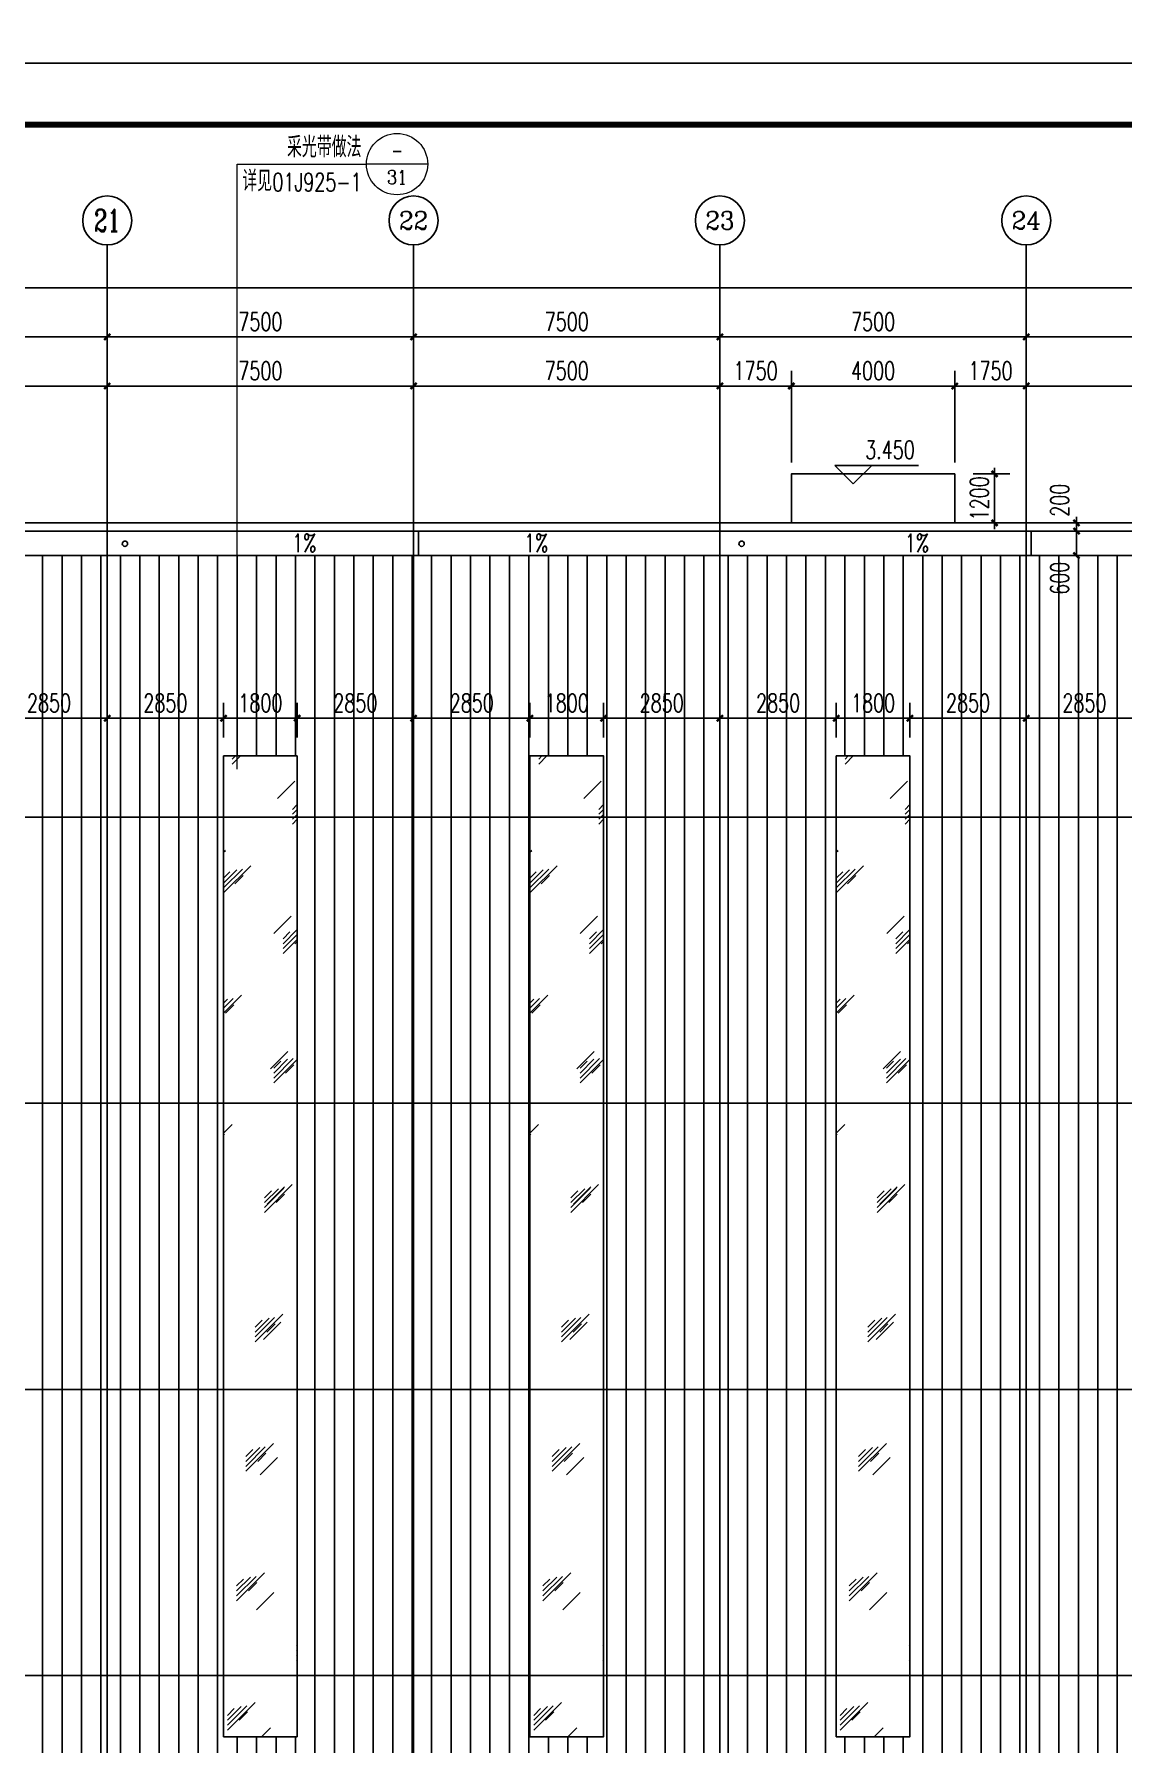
# Model space of a CAD drawing. Extents: x 962303 to 1579583, y -174742 to 224716.
# Drawn here: x 1496935 to 1523587, y 36142 to 77971 of the extents above; entities that cross this region are included whole.
import ezdxf
from ezdxf.enums import TextEntityAlignment as Align

# ---------------------------------------------------------------- set-up
doc = ezdxf.new("R2010")
doc.units = 0
doc.header["$LTSCALE"] = 1000
doc.header["$MEASUREMENT"] = 0
for name, color, linetype in [('AXIS', 3, 'Continuous'), ('AXIS_TEXT', 7, 'Continuous'), ('DIM_ELEV', 3, 'Continuous'), ('DIM_SYMB', 3, 'Continuous'), ('DOTE', 1, 'Continuous'), ('PUB_DIM', 3, 'Continuous'), ('PUB_TEXT', 7, 'Continuous'), ('PUB_TITLE', 4, 'Continuous')]:
    doc.layers.add(name, color=color, linetype=linetype)
doc.layers.add('DIM_IDEN', color=3, linetype='Continuous', lineweight=0)
doc.styles.add('_TCH_AXIS', font='COMPLEX', dxfattribs={"bigfont": 'GBCBIG'})
doc.styles.add('_TCH_DIM', font='SIMPLEX', dxfattribs={"bigfont": 'GBCBIG'})
doc.styles.add('_TCH_DIM_T3', font='SIMPLEX', dxfattribs={"width": 0.705882, "bigfont": 'GBCBIG'})
doc.styles.add('_TCH_LABEL', font='COMPLEX', dxfattribs={"bigfont": 'GBCBIG'})
doc.styles.add('COMPLEX', font='COMPLEX')
doc.dimstyles.new('_TCH_ARCH&&150', dxfattribs={"dimtxt": 446.25, "dimasz": 150, "dimexe": 375, "dimexo": 450, "dimgap": 150, "dimtad": 1, "dimdec": 0, "dimzin": 0, "dimdsep": 46, "dimtxsty": '_TCH_DIM_T3', "dimblk": 'ARCHTICK', "dimcen": 0.09, "dimclrt": 7, "dimazin": 2, "dimtfac": 1, "dimtdec": 0, "dimtix": 1, "dimtmove": 2, "dimatfit": 3, "dimfxl": 0, "dimtolj": 1, "dimtzin": 0, "dimarcsym": 0})

# ---------------------------------------------------------------- blocks, each defined once
blk = doc.blocks.new('_ArchTick')
at = {"color": 0, "linetype": 'ByBlock', "const_width": 0.4}
blk.add_lwpolyline([(-0.5, -0.5), (0.5, 0.5)], dxfattribs=at)
blk = doc.blocks.new('*D110')
at = {"layer": 'Defpoints', "color": 0}
for p in [(1522453, 66013), (1523320, 66013), (1523320, 65813)]:
    blk.add_point(p, dxfattribs=at)
at = {"layer": 'PUB_DIM', "color": 0, "lineweight": -2}
for p, q in [((1522453, 66013), (1522453, 66163)), ((1522870, 66013), (1522078, 66013)), ((1522870, 65813), (1522078, 65813)), ((1522453, 65813), (1522453, 66013)), ((1522453, 65813), (1522453, 65663))]:
    blk.add_line(p, q, dxfattribs=at)
at = {"layer": 'PUB_DIM', "color": 0, "lineweight": -2, "xscale": 150, "yscale": 150, "zscale": 150}
for p, rotation in [((1522453, 66013), 270), ((1522453, 65813), 90)]:
    blk.add_blockref('_ArchTick', p, dxfattribs=dict(at, rotation=rotation))
at = {"layer": 'PUB_DIM', "color": 7, "insert": (1522041, 66568), "char_height": 446.2, "attachment_point": 5, "rotation": 90, "style": '_TCH_DIM_T3'}
blk.add_mtext('\\A1;200', dxfattribs=at)
blk = doc.blocks.new('*D111')
at = {"layer": 'Defpoints', "color": 0}
for p in [(1522453, 65813), (1523320, 65813), (1523320, 65213)]:
    blk.add_point(p, dxfattribs=at)
at = {"layer": 'PUB_DIM', "color": 0, "lineweight": -2}
for p, q in [((1522870, 65813), (1522078, 65813)), ((1522453, 65213), (1522453, 65813)), ((1522870, 65213), (1522078, 65213))]:
    blk.add_line(p, q, dxfattribs=at)
at = {"layer": 'PUB_DIM', "color": 0, "lineweight": -2, "xscale": 150, "yscale": 150, "zscale": 150}
for p, rotation in [((1522453, 65813), 90), ((1522453, 65213), 270)]:
    blk.add_blockref('_ArchTick', p, dxfattribs=dict(at, rotation=rotation))
at = {"layer": 'PUB_DIM', "color": 7, "insert": (1522041, 64658), "char_height": 446.2, "attachment_point": 5, "rotation": 90, "style": '_TCH_DIM_T3'}
blk.add_mtext('\\A1;600', dxfattribs=at)
blk = doc.blocks.new('*D178')
at = {"layer": 'Defpoints', "color": 0}
for p in [(1498723, 61234), (1495873, 60313), (1498723, 60313)]:
    blk.add_point(p, dxfattribs=at)
at = {"layer": 'PUB_DIM', "color": 0, "lineweight": -2}
for p, q in [((1495873, 60763), (1495873, 61609)), ((1498723, 60763), (1498723, 61609)), ((1495873, 61234), (1498723, 61234))]:
    blk.add_line(p, q, dxfattribs=at)
at = {"layer": 'PUB_DIM', "color": 0, "lineweight": -2, "xscale": 150, "yscale": 150, "zscale": 150, "rotation": 180}
blk.add_blockref('_ArchTick', (1495873, 61234), dxfattribs=at)
at = {"layer": 'PUB_DIM', "color": 0, "lineweight": -2, "xscale": 150, "yscale": 150, "zscale": 150}
blk.add_blockref('_ArchTick', (1498723, 61234), dxfattribs=at)
at = {"layer": 'PUB_DIM', "color": 7, "insert": (1497298, 61607), "char_height": 446.2, "attachment_point": 5, "style": '_TCH_DIM_T3'}
blk.add_mtext('\\A1;2850', dxfattribs=at)
blk = doc.blocks.new('*D179')
at = {"layer": 'Defpoints', "color": 0}
for p in [(1501573, 61234), (1498723, 60313), (1501573, 60313)]:
    blk.add_point(p, dxfattribs=at)
at = {"layer": 'PUB_DIM', "color": 0, "lineweight": -2}
for p, q in [((1498723, 60763), (1498723, 61609)), ((1501573, 60763), (1501573, 61609)), ((1498723, 61234), (1501573, 61234))]:
    blk.add_line(p, q, dxfattribs=at)
at = {"layer": 'PUB_DIM', "color": 0, "lineweight": -2, "xscale": 150, "yscale": 150, "zscale": 150, "rotation": 180}
blk.add_blockref('_ArchTick', (1498723, 61234), dxfattribs=at)
at = {"layer": 'PUB_DIM', "color": 0, "lineweight": -2, "xscale": 150, "yscale": 150, "zscale": 150}
blk.add_blockref('_ArchTick', (1501573, 61234), dxfattribs=at)
at = {"layer": 'PUB_DIM', "color": 7, "insert": (1500148, 61607), "char_height": 446.2, "attachment_point": 5, "style": '_TCH_DIM_T3'}
blk.add_mtext('\\A1;2850', dxfattribs=at)
blk = doc.blocks.new('*D180')
at = {"layer": 'Defpoints', "color": 0}
for p in [(1503373, 61234), (1501573, 60313), (1503373, 60313)]:
    blk.add_point(p, dxfattribs=at)
at = {"layer": 'PUB_DIM', "color": 0, "lineweight": -2}
for p, q in [((1501573, 60763), (1501573, 61609)), ((1503373, 60763), (1503373, 61609)), ((1501573, 61234), (1503373, 61234))]:
    blk.add_line(p, q, dxfattribs=at)
at = {"layer": 'PUB_DIM', "color": 0, "lineweight": -2, "xscale": 150, "yscale": 150, "zscale": 150, "rotation": 180}
blk.add_blockref('_ArchTick', (1501573, 61234), dxfattribs=at)
at = {"layer": 'PUB_DIM', "color": 0, "lineweight": -2, "xscale": 150, "yscale": 150, "zscale": 150}
blk.add_blockref('_ArchTick', (1503373, 61234), dxfattribs=at)
at = {"layer": 'PUB_DIM', "color": 7, "insert": (1502473, 61607), "char_height": 446.2, "attachment_point": 5, "style": '_TCH_DIM_T3'}
blk.add_mtext('\\A1;1800', dxfattribs=at)
blk = doc.blocks.new('*D181')
at = {"layer": 'Defpoints', "color": 0}
for p in [(1506223, 61234), (1503373, 60313), (1506223, 60313)]:
    blk.add_point(p, dxfattribs=at)
at = {"layer": 'PUB_DIM', "color": 0, "lineweight": -2}
for p, q in [((1503373, 60763), (1503373, 61609)), ((1506223, 60763), (1506223, 61609)), ((1503373, 61234), (1506223, 61234))]:
    blk.add_line(p, q, dxfattribs=at)
at = {"layer": 'PUB_DIM', "color": 0, "lineweight": -2, "xscale": 150, "yscale": 150, "zscale": 150, "rotation": 180}
blk.add_blockref('_ArchTick', (1503373, 61234), dxfattribs=at)
at = {"layer": 'PUB_DIM', "color": 0, "lineweight": -2, "xscale": 150, "yscale": 150, "zscale": 150}
blk.add_blockref('_ArchTick', (1506223, 61234), dxfattribs=at)
at = {"layer": 'PUB_DIM', "color": 7, "insert": (1504798, 61607), "char_height": 446.2, "attachment_point": 5, "style": '_TCH_DIM_T3'}
blk.add_mtext('\\A1;2850', dxfattribs=at)
blk = doc.blocks.new('*D182')
at = {"layer": 'Defpoints', "color": 0}
for p in [(1509073, 61234), (1506223, 60313), (1509073, 60313)]:
    blk.add_point(p, dxfattribs=at)
at = {"layer": 'PUB_DIM', "color": 0, "lineweight": -2}
for p, q in [((1506223, 60763), (1506223, 61609)), ((1509073, 60763), (1509073, 61609)), ((1506223, 61234), (1509073, 61234))]:
    blk.add_line(p, q, dxfattribs=at)
at = {"layer": 'PUB_DIM', "color": 0, "lineweight": -2, "xscale": 150, "yscale": 150, "zscale": 150, "rotation": 180}
blk.add_blockref('_ArchTick', (1506223, 61234), dxfattribs=at)
at = {"layer": 'PUB_DIM', "color": 0, "lineweight": -2, "xscale": 150, "yscale": 150, "zscale": 150}
blk.add_blockref('_ArchTick', (1509073, 61234), dxfattribs=at)
at = {"layer": 'PUB_DIM', "color": 7, "insert": (1507648, 61607), "char_height": 446.2, "attachment_point": 5, "style": '_TCH_DIM_T3'}
blk.add_mtext('\\A1;2850', dxfattribs=at)
blk = doc.blocks.new('*D183')
at = {"layer": 'Defpoints', "color": 0}
for p in [(1510873, 61234), (1509073, 60313), (1510873, 60313)]:
    blk.add_point(p, dxfattribs=at)
at = {"layer": 'PUB_DIM', "color": 0, "lineweight": -2}
for p, q in [((1509073, 60763), (1509073, 61609)), ((1510873, 60763), (1510873, 61609)), ((1509073, 61234), (1510873, 61234))]:
    blk.add_line(p, q, dxfattribs=at)
at = {"layer": 'PUB_DIM', "color": 0, "lineweight": -2, "xscale": 150, "yscale": 150, "zscale": 150, "rotation": 180}
blk.add_blockref('_ArchTick', (1509073, 61234), dxfattribs=at)
at = {"layer": 'PUB_DIM', "color": 0, "lineweight": -2, "xscale": 150, "yscale": 150, "zscale": 150}
blk.add_blockref('_ArchTick', (1510873, 61234), dxfattribs=at)
at = {"layer": 'PUB_DIM', "color": 7, "insert": (1509973, 61607), "char_height": 446.2, "attachment_point": 5, "style": '_TCH_DIM_T3'}
blk.add_mtext('\\A1;1800', dxfattribs=at)
blk = doc.blocks.new('*D184')
at = {"layer": 'Defpoints', "color": 0}
for p in [(1513723, 61234), (1510873, 60313), (1513723, 60313)]:
    blk.add_point(p, dxfattribs=at)
at = {"layer": 'PUB_DIM', "color": 0, "lineweight": -2}
for p, q in [((1510873, 60763), (1510873, 61609)), ((1513723, 60763), (1513723, 61609)), ((1510873, 61234), (1513723, 61234))]:
    blk.add_line(p, q, dxfattribs=at)
at = {"layer": 'PUB_DIM', "color": 0, "lineweight": -2, "xscale": 150, "yscale": 150, "zscale": 150, "rotation": 180}
blk.add_blockref('_ArchTick', (1510873, 61234), dxfattribs=at)
at = {"layer": 'PUB_DIM', "color": 0, "lineweight": -2, "xscale": 150, "yscale": 150, "zscale": 150}
blk.add_blockref('_ArchTick', (1513723, 61234), dxfattribs=at)
at = {"layer": 'PUB_DIM', "color": 7, "insert": (1512298, 61607), "char_height": 446.2, "attachment_point": 5, "style": '_TCH_DIM_T3'}
blk.add_mtext('\\A1;2850', dxfattribs=at)
blk = doc.blocks.new('*D185')
at = {"layer": 'Defpoints', "color": 0}
for p in [(1516573, 61234), (1513723, 60313), (1516573, 60313)]:
    blk.add_point(p, dxfattribs=at)
at = {"layer": 'PUB_DIM', "color": 0, "lineweight": -2}
for p, q in [((1513723, 60763), (1513723, 61609)), ((1516573, 60763), (1516573, 61609)), ((1513723, 61234), (1516573, 61234))]:
    blk.add_line(p, q, dxfattribs=at)
at = {"layer": 'PUB_DIM', "color": 0, "lineweight": -2, "xscale": 150, "yscale": 150, "zscale": 150, "rotation": 180}
blk.add_blockref('_ArchTick', (1513723, 61234), dxfattribs=at)
at = {"layer": 'PUB_DIM', "color": 0, "lineweight": -2, "xscale": 150, "yscale": 150, "zscale": 150}
blk.add_blockref('_ArchTick', (1516573, 61234), dxfattribs=at)
at = {"layer": 'PUB_DIM', "color": 7, "insert": (1515148, 61607), "char_height": 446.2, "attachment_point": 5, "style": '_TCH_DIM_T3'}
blk.add_mtext('\\A1;2850', dxfattribs=at)
blk = doc.blocks.new('*D186')
at = {"layer": 'Defpoints', "color": 0}
for p in [(1518373, 61234), (1516573, 60313), (1518373, 60313)]:
    blk.add_point(p, dxfattribs=at)
at = {"layer": 'PUB_DIM', "color": 0, "lineweight": -2}
for p, q in [((1516573, 60763), (1516573, 61609)), ((1518373, 60763), (1518373, 61609)), ((1516573, 61234), (1518373, 61234))]:
    blk.add_line(p, q, dxfattribs=at)
at = {"layer": 'PUB_DIM', "color": 0, "lineweight": -2, "xscale": 150, "yscale": 150, "zscale": 150, "rotation": 180}
blk.add_blockref('_ArchTick', (1516573, 61234), dxfattribs=at)
at = {"layer": 'PUB_DIM', "color": 0, "lineweight": -2, "xscale": 150, "yscale": 150, "zscale": 150}
blk.add_blockref('_ArchTick', (1518373, 61234), dxfattribs=at)
at = {"layer": 'PUB_DIM', "color": 7, "insert": (1517473, 61607), "char_height": 446.2, "attachment_point": 5, "style": '_TCH_DIM_T3'}
blk.add_mtext('\\A1;1800', dxfattribs=at)
blk = doc.blocks.new('*D187')
at = {"layer": 'Defpoints', "color": 0}
for p in [(1521223, 61234), (1518373, 60313), (1521223, 60313)]:
    blk.add_point(p, dxfattribs=at)
at = {"layer": 'PUB_DIM', "color": 0, "lineweight": -2}
for p, q in [((1518373, 60763), (1518373, 61609)), ((1521223, 60763), (1521223, 61609)), ((1518373, 61234), (1521223, 61234))]:
    blk.add_line(p, q, dxfattribs=at)
at = {"layer": 'PUB_DIM', "color": 0, "lineweight": -2, "xscale": 150, "yscale": 150, "zscale": 150, "rotation": 180}
blk.add_blockref('_ArchTick', (1518373, 61234), dxfattribs=at)
at = {"layer": 'PUB_DIM', "color": 0, "lineweight": -2, "xscale": 150, "yscale": 150, "zscale": 150}
blk.add_blockref('_ArchTick', (1521223, 61234), dxfattribs=at)
at = {"layer": 'PUB_DIM', "color": 7, "insert": (1519798, 61607), "char_height": 446.2, "attachment_point": 5, "style": '_TCH_DIM_T3'}
blk.add_mtext('\\A1;2850', dxfattribs=at)
blk = doc.blocks.new('*D188')
at = {"layer": 'Defpoints', "color": 0}
for p in [(1524073, 61234), (1521223, 60313), (1524073, 60313)]:
    blk.add_point(p, dxfattribs=at)
at = {"layer": 'PUB_DIM', "color": 0, "lineweight": -2}
for p, q in [((1521223, 60763), (1521223, 61609)), ((1524073, 60763), (1524073, 61609)), ((1521223, 61234), (1524073, 61234))]:
    blk.add_line(p, q, dxfattribs=at)
at = {"layer": 'PUB_DIM', "color": 0, "lineweight": -2, "xscale": 150, "yscale": 150, "zscale": 150, "rotation": 180}
blk.add_blockref('_ArchTick', (1521223, 61234), dxfattribs=at)
at = {"layer": 'PUB_DIM', "color": 0, "lineweight": -2, "xscale": 150, "yscale": 150, "zscale": 150}
blk.add_blockref('_ArchTick', (1524073, 61234), dxfattribs=at)
at = {"layer": 'PUB_DIM', "color": 7, "insert": (1522648, 61607), "char_height": 446.2, "attachment_point": 5, "style": '_TCH_DIM_T3'}
blk.add_mtext('\\A1;2850', dxfattribs=at)
blk = doc.blocks.new('*D211')
at = {"layer": 'Defpoints', "color": 0}
for p in [(1519473, 67213), (1520448, 67213), (1519473, 66013)]:
    blk.add_point(p, dxfattribs=at)
at = {"layer": 'PUB_DIM', "color": 0, "lineweight": -2}
for p, q in [((1520448, 67213), (1520448, 67363)), ((1519923, 67213), (1520823, 67213)), ((1520448, 66013), (1520448, 67213)), ((1519923, 66013), (1520823, 66013)), ((1520448, 66013), (1520448, 65863))]:
    blk.add_line(p, q, dxfattribs=at)
at = {"layer": 'PUB_DIM', "color": 0, "lineweight": -2, "xscale": 150, "yscale": 150, "zscale": 150}
for p, rotation in [((1520448, 67213), 270), ((1520448, 66013), 90)]:
    blk.add_blockref('_ArchTick', p, dxfattribs=dict(at, rotation=rotation))
at = {"layer": 'PUB_DIM', "color": 7, "insert": (1520075, 66613), "char_height": 446.2, "attachment_point": 5, "rotation": 90, "style": '_TCH_DIM_T3'}
blk.add_mtext('\\A1;1200', dxfattribs=at)
blk = doc.blocks.new('*D242')
at = {"layer": 'AXIS', "color": 0, "lineweight": -2}
for p, q in [((1491223, 67490), (1491223, 69738)), ((1498723, 67490), (1498723, 69738)), ((1491223, 69363), (1498723, 69363))]:
    blk.add_line(p, q, dxfattribs=at)
at = {"layer": 'Defpoints', "color": 0}
for p in [(1498723, 69363), (1491223, 67040), (1498723, 67040)]:
    blk.add_point(p, dxfattribs=at)
at = {"layer": 'AXIS', "color": 0, "lineweight": -2, "xscale": 150, "yscale": 150, "zscale": 150, "rotation": 180}
blk.add_blockref('_ArchTick', (1491223, 69363), dxfattribs=at)
at = {"layer": 'AXIS', "color": 0, "lineweight": -2, "xscale": 150, "yscale": 150, "zscale": 150}
blk.add_blockref('_ArchTick', (1498723, 69363), dxfattribs=at)
at = {"layer": 'AXIS', "color": 7, "insert": (1494973, 69736), "char_height": 446.2, "attachment_point": 5, "style": '_TCH_DIM_T3'}
blk.add_mtext('\\A1;7500', dxfattribs=at)
blk = doc.blocks.new('*D243')
at = {"layer": 'AXIS', "color": 0, "lineweight": -2}
for p, q in [((1498723, 67490), (1498723, 69738)), ((1506223, 67490), (1506223, 69738)), ((1498723, 69363), (1506223, 69363))]:
    blk.add_line(p, q, dxfattribs=at)
at = {"layer": 'Defpoints', "color": 0}
for p in [(1506223, 69363), (1498723, 67040), (1506223, 67040)]:
    blk.add_point(p, dxfattribs=at)
at = {"layer": 'AXIS', "color": 0, "lineweight": -2, "xscale": 150, "yscale": 150, "zscale": 150, "rotation": 180}
blk.add_blockref('_ArchTick', (1498723, 69363), dxfattribs=at)
at = {"layer": 'AXIS', "color": 0, "lineweight": -2, "xscale": 150, "yscale": 150, "zscale": 150}
blk.add_blockref('_ArchTick', (1506223, 69363), dxfattribs=at)
at = {"layer": 'AXIS', "color": 7, "insert": (1502473, 69736), "char_height": 446.2, "attachment_point": 5, "style": '_TCH_DIM_T3'}
blk.add_mtext('\\A1;7500', dxfattribs=at)
blk = doc.blocks.new('*D244')
at = {"layer": 'AXIS', "color": 0, "lineweight": -2}
for p, q in [((1506223, 67490), (1506223, 69738)), ((1513723, 67490), (1513723, 69738)), ((1506223, 69363), (1513723, 69363))]:
    blk.add_line(p, q, dxfattribs=at)
at = {"layer": 'Defpoints', "color": 0}
for p in [(1513723, 69363), (1506223, 67040), (1513723, 67040)]:
    blk.add_point(p, dxfattribs=at)
at = {"layer": 'AXIS', "color": 0, "lineweight": -2, "xscale": 150, "yscale": 150, "zscale": 150, "rotation": 180}
blk.add_blockref('_ArchTick', (1506223, 69363), dxfattribs=at)
at = {"layer": 'AXIS', "color": 0, "lineweight": -2, "xscale": 150, "yscale": 150, "zscale": 150}
blk.add_blockref('_ArchTick', (1513723, 69363), dxfattribs=at)
at = {"layer": 'AXIS', "color": 7, "insert": (1509973, 69736), "char_height": 446.2, "attachment_point": 5, "style": '_TCH_DIM_T3'}
blk.add_mtext('\\A1;7500', dxfattribs=at)
blk = doc.blocks.new('*D245')
at = {"layer": 'AXIS', "color": 0, "lineweight": -2}
for p, q in [((1513723, 67490), (1513723, 69738)), ((1515473, 67490), (1515473, 69738)), ((1513723, 69363), (1515473, 69363))]:
    blk.add_line(p, q, dxfattribs=at)
at = {"layer": 'Defpoints', "color": 0}
for p in [(1515473, 69363), (1513723, 67040), (1515473, 67040)]:
    blk.add_point(p, dxfattribs=at)
at = {"layer": 'AXIS', "color": 0, "lineweight": -2, "xscale": 150, "yscale": 150, "zscale": 150, "rotation": 180}
blk.add_blockref('_ArchTick', (1513723, 69363), dxfattribs=at)
at = {"layer": 'AXIS', "color": 0, "lineweight": -2, "xscale": 150, "yscale": 150, "zscale": 150}
blk.add_blockref('_ArchTick', (1515473, 69363), dxfattribs=at)
at = {"layer": 'AXIS', "color": 7, "insert": (1514598, 69736), "char_height": 446.2, "attachment_point": 5, "style": '_TCH_DIM_T3'}
blk.add_mtext('\\A1;1750', dxfattribs=at)
blk = doc.blocks.new('*D246')
at = {"layer": 'AXIS', "color": 0, "lineweight": -2}
for p, q in [((1515473, 67490), (1515473, 69738)), ((1519473, 67490), (1519473, 69738)), ((1515473, 69363), (1519473, 69363))]:
    blk.add_line(p, q, dxfattribs=at)
at = {"layer": 'Defpoints', "color": 0}
for p in [(1519473, 69363), (1515473, 67040), (1519473, 67040)]:
    blk.add_point(p, dxfattribs=at)
at = {"layer": 'AXIS', "color": 0, "lineweight": -2, "xscale": 150, "yscale": 150, "zscale": 150, "rotation": 180}
blk.add_blockref('_ArchTick', (1515473, 69363), dxfattribs=at)
at = {"layer": 'AXIS', "color": 0, "lineweight": -2, "xscale": 150, "yscale": 150, "zscale": 150}
blk.add_blockref('_ArchTick', (1519473, 69363), dxfattribs=at)
at = {"layer": 'AXIS', "color": 7, "insert": (1517473, 69736), "char_height": 446.2, "attachment_point": 5, "style": '_TCH_DIM_T3'}
blk.add_mtext('\\A1;4000', dxfattribs=at)
blk = doc.blocks.new('*D247')
at = {"layer": 'AXIS', "color": 0, "lineweight": -2}
for p, q in [((1519473, 67490), (1519473, 69738)), ((1521223, 67490), (1521223, 69738)), ((1519473, 69363), (1521223, 69363))]:
    blk.add_line(p, q, dxfattribs=at)
at = {"layer": 'Defpoints', "color": 0}
for p in [(1521223, 69363), (1519473, 67040), (1521223, 67040)]:
    blk.add_point(p, dxfattribs=at)
at = {"layer": 'AXIS', "color": 0, "lineweight": -2, "xscale": 150, "yscale": 150, "zscale": 150, "rotation": 180}
blk.add_blockref('_ArchTick', (1519473, 69363), dxfattribs=at)
at = {"layer": 'AXIS', "color": 0, "lineweight": -2, "xscale": 150, "yscale": 150, "zscale": 150}
blk.add_blockref('_ArchTick', (1521223, 69363), dxfattribs=at)
at = {"layer": 'AXIS', "color": 7, "insert": (1520348, 69736), "char_height": 446.2, "attachment_point": 5, "style": '_TCH_DIM_T3'}
blk.add_mtext('\\A1;1750', dxfattribs=at)
blk = doc.blocks.new('*D248')
at = {"layer": 'AXIS', "color": 0, "lineweight": -2}
for p, q in [((1521223, 67490), (1521223, 69738)), ((1528723, 67490), (1528723, 69738)), ((1521223, 69363), (1528723, 69363))]:
    blk.add_line(p, q, dxfattribs=at)
at = {"layer": 'Defpoints', "color": 0}
for p in [(1528723, 69363), (1521223, 67040), (1528723, 67040)]:
    blk.add_point(p, dxfattribs=at)
at = {"layer": 'AXIS', "color": 0, "lineweight": -2, "xscale": 150, "yscale": 150, "zscale": 150, "rotation": 180}
blk.add_blockref('_ArchTick', (1521223, 69363), dxfattribs=at)
at = {"layer": 'AXIS', "color": 0, "lineweight": -2, "xscale": 150, "yscale": 150, "zscale": 150}
blk.add_blockref('_ArchTick', (1528723, 69363), dxfattribs=at)
at = {"layer": 'AXIS', "color": 7, "insert": (1524973, 69736), "char_height": 446.2, "attachment_point": 5, "style": '_TCH_DIM_T3'}
blk.add_mtext('\\A1;7500', dxfattribs=at)
blk = doc.blocks.new('*D852')
at = {"layer": 'AXIS', "color": 0, "lineweight": -2}
for p, q in [((1491223, 67263), (1491223, 70938)), ((1498723, 67263), (1498723, 70938)), ((1491223, 70563), (1498723, 70563))]:
    blk.add_line(p, q, dxfattribs=at)
at = {"layer": 'Defpoints', "color": 0}
for p in [(1498723, 70563), (1491223, 66813), (1498723, 66813)]:
    blk.add_point(p, dxfattribs=at)
at = {"layer": 'AXIS', "color": 0, "lineweight": -2, "xscale": 150, "yscale": 150, "zscale": 150, "rotation": 180}
blk.add_blockref('_ArchTick', (1491223, 70563), dxfattribs=at)
at = {"layer": 'AXIS', "color": 0, "lineweight": -2, "xscale": 150, "yscale": 150, "zscale": 150}
blk.add_blockref('_ArchTick', (1498723, 70563), dxfattribs=at)
at = {"layer": 'AXIS', "color": 7, "insert": (1494973, 70936), "char_height": 446.2, "attachment_point": 5, "style": '_TCH_DIM_T3'}
blk.add_mtext('\\A1;7500', dxfattribs=at)
blk = doc.blocks.new('*D853')
at = {"layer": 'AXIS', "color": 0, "lineweight": -2}
for p, q in [((1498723, 67263), (1498723, 70938)), ((1506223, 67263), (1506223, 70938)), ((1498723, 70563), (1506223, 70563))]:
    blk.add_line(p, q, dxfattribs=at)
at = {"layer": 'Defpoints', "color": 0}
for p in [(1506223, 70563), (1498723, 66813), (1506223, 66813)]:
    blk.add_point(p, dxfattribs=at)
at = {"layer": 'AXIS', "color": 0, "lineweight": -2, "xscale": 150, "yscale": 150, "zscale": 150, "rotation": 180}
blk.add_blockref('_ArchTick', (1498723, 70563), dxfattribs=at)
at = {"layer": 'AXIS', "color": 0, "lineweight": -2, "xscale": 150, "yscale": 150, "zscale": 150}
blk.add_blockref('_ArchTick', (1506223, 70563), dxfattribs=at)
at = {"layer": 'AXIS', "color": 7, "insert": (1502473, 70936), "char_height": 446.2, "attachment_point": 5, "style": '_TCH_DIM_T3'}
blk.add_mtext('\\A1;7500', dxfattribs=at)
blk = doc.blocks.new('*D854')
at = {"layer": 'AXIS', "color": 0, "lineweight": -2}
for p, q in [((1506223, 67263), (1506223, 70938)), ((1513723, 67263), (1513723, 70938)), ((1506223, 70563), (1513723, 70563))]:
    blk.add_line(p, q, dxfattribs=at)
at = {"layer": 'Defpoints', "color": 0}
for p in [(1513723, 70563), (1506223, 66813), (1513723, 66813)]:
    blk.add_point(p, dxfattribs=at)
at = {"layer": 'AXIS', "color": 0, "lineweight": -2, "xscale": 150, "yscale": 150, "zscale": 150, "rotation": 180}
blk.add_blockref('_ArchTick', (1506223, 70563), dxfattribs=at)
at = {"layer": 'AXIS', "color": 0, "lineweight": -2, "xscale": 150, "yscale": 150, "zscale": 150}
blk.add_blockref('_ArchTick', (1513723, 70563), dxfattribs=at)
at = {"layer": 'AXIS', "color": 7, "insert": (1509973, 70936), "char_height": 446.2, "attachment_point": 5, "style": '_TCH_DIM_T3'}
blk.add_mtext('\\A1;7500', dxfattribs=at)
blk = doc.blocks.new('*D855')
at = {"layer": 'AXIS', "color": 0, "lineweight": -2}
for p, q in [((1513723, 67263), (1513723, 70938)), ((1521223, 67263), (1521223, 70938)), ((1513723, 70563), (1521223, 70563))]:
    blk.add_line(p, q, dxfattribs=at)
at = {"layer": 'Defpoints', "color": 0}
for p in [(1521223, 70563), (1513723, 66813), (1521223, 66813)]:
    blk.add_point(p, dxfattribs=at)
at = {"layer": 'AXIS', "color": 0, "lineweight": -2, "xscale": 150, "yscale": 150, "zscale": 150, "rotation": 180}
blk.add_blockref('_ArchTick', (1513723, 70563), dxfattribs=at)
at = {"layer": 'AXIS', "color": 0, "lineweight": -2, "xscale": 150, "yscale": 150, "zscale": 150}
blk.add_blockref('_ArchTick', (1521223, 70563), dxfattribs=at)
at = {"layer": 'AXIS', "color": 7, "insert": (1517473, 70936), "char_height": 446.2, "attachment_point": 5, "style": '_TCH_DIM_T3'}
blk.add_mtext('\\A1;7500', dxfattribs=at)
blk = doc.blocks.new('*D856')
at = {"layer": 'AXIS', "color": 0, "lineweight": -2}
for p, q in [((1521223, 67263), (1521223, 70938)), ((1528723, 67263), (1528723, 70938)), ((1521223, 70563), (1528723, 70563))]:
    blk.add_line(p, q, dxfattribs=at)
at = {"layer": 'Defpoints', "color": 0}
for p in [(1528723, 70563), (1521223, 66813), (1528723, 66813)]:
    blk.add_point(p, dxfattribs=at)
at = {"layer": 'AXIS', "color": 0, "lineweight": -2, "xscale": 150, "yscale": 150, "zscale": 150, "rotation": 180}
blk.add_blockref('_ArchTick', (1521223, 70563), dxfattribs=at)
at = {"layer": 'AXIS', "color": 0, "lineweight": -2, "xscale": 150, "yscale": 150, "zscale": 150}
blk.add_blockref('_ArchTick', (1528723, 70563), dxfattribs=at)
at = {"layer": 'AXIS', "color": 7, "insert": (1524973, 70936), "char_height": 446.2, "attachment_point": 5, "style": '_TCH_DIM_T3'}
blk.add_mtext('\\A1;7500', dxfattribs=at)
blk = doc.blocks.new('*D861')
at = {"layer": 'AXIS', "color": 0, "lineweight": -2}
for p, q in [((1348723, 67263), (1348723, 72138)), ((1558723, 67263), (1558723, 72138)), ((1348723, 71763), (1558723, 71763))]:
    blk.add_line(p, q, dxfattribs=at)
at = {"layer": 'Defpoints', "color": 0}
for p in [(1558723, 71763), (1348723, 66813), (1558723, 66813)]:
    blk.add_point(p, dxfattribs=at)
at = {"layer": 'AXIS', "color": 0, "lineweight": -2, "xscale": 150, "yscale": 150, "zscale": 150, "rotation": 180}
blk.add_blockref('_ArchTick', (1348723, 71763), dxfattribs=at)
at = {"layer": 'AXIS', "color": 0, "lineweight": -2, "xscale": 150, "yscale": 150, "zscale": 150}
blk.add_blockref('_ArchTick', (1558723, 71763), dxfattribs=at)
at = {"layer": 'AXIS', "color": 7, "insert": (1453723, 72136), "char_height": 446.2, "attachment_point": 5, "style": '_TCH_DIM_T3'}
blk.add_mtext('\\A1;210000', dxfattribs=at)
blk = doc.blocks.new('_AXISO')
blk.add_circle((0, 0), 0.5)
at = {"layer": 'AXIS_TEXT', "style": 'COMPLEX', "width": 1.041667}
blk.add_attdef('A', text='', height=0.56, dxfattribs=at).set_placement((-0.25, -0.28), (0.25, -0.28), align=Align.FIT)

msp = doc.modelspace()

# ---------------------------------------------------------------- hatches: boundary and pattern name
h = msp.add_hatch()
h.set_pattern_fill('LINE', color=251, scale=500, angle=90, style=0)
h.set_pattern_definition([(90, (882777.7, 33526), (-476.25, 3e-14), [])])
h.paths.add_polyline_path([(1495873.2, 60313.1), (1495873.2, 58813.1), (1498723.2, 58813.1), (1498723.2, 65213.1), (1491223.2, 65213.1), (1491223.2, 58813.1), (1494073.2, 58813.1), (1494073.2, 60313.1)])
h.paths.add_polyline_path([(1503373.2, 60313.1), (1503373.2, 58813.1), (1506223.2, 58813.1), (1506223.2, 65213.1), (1498723.2, 65213.1), (1498723.2, 58813.1), (1501573.2, 58813.1), (1501573.2, 60313.1)])
h.paths.add_polyline_path([(1509073.2, 60313.1), (1510873.2, 60313.1), (1510873.2, 58813.1), (1513723.2, 58813.1), (1513723.2, 65213.1), (1506223.2, 65213.1), (1506223.2, 58813.1), (1509073.2, 58813.1)])
h.paths.add_polyline_path([(1510873.2, 51813.1), (1513723.2, 51813.1), (1513723.2, 58813.1), (1510873.2, 58813.1)])
h.paths.add_polyline_path([(1509073.2, 58813.1), (1506223.2, 58813.1), (1506223.2, 51813.1), (1509073.2, 51813.1)])
h.paths.add_polyline_path([(1506223.2, 58813.1), (1503373.2, 58813.1), (1503373.2, 51813.1), (1506223.2, 51813.1)])
h.paths.add_polyline_path([(1501573.2, 58813.1), (1498723.2, 58813.1), (1498723.2, 51813.1), (1501573.2, 51813.1)])
h.paths.add_polyline_path([(1498723.2, 58813.1), (1495873.2, 58813.1), (1495873.2, 51813.1), (1498723.2, 51813.1)])
h.paths.add_polyline_path([(1491223.2, 51813.1), (1494073.2, 51813.1), (1494073.2, 58813.1), (1491223.2, 58813.1)])
h.paths.add_polyline_path([(1494073.2, 51813.1), (1491223.2, 51813.1), (1491223.2, 44813.1), (1494073.2, 44813.1)])
h.paths.add_polyline_path([(1495873.2, 44813.1), (1498723.2, 44813.1), (1498723.2, 51813.1), (1495873.2, 51813.1)])
h.paths.add_polyline_path([(1501573.2, 51813.1), (1498723.2, 51813.1), (1498723.2, 44813.1), (1501573.2, 44813.1)])
h.paths.add_polyline_path([(1503373.2, 44813.1), (1506223.2, 44813.1), (1506223.2, 51813.1), (1503373.2, 51813.1)])
h.paths.add_polyline_path([(1506223.2, 44813.1), (1509073.2, 44813.1), (1509073.2, 51813.1), (1506223.2, 51813.1)])
h.paths.add_polyline_path([(1513723.2, 51813.1), (1510873.2, 51813.1), (1510873.2, 44813.1), (1513723.2, 44813.1)])
h.paths.add_polyline_path([(1513723.2, 44813.1), (1510873.2, 44813.1), (1510873.2, 37813.1), (1513723.2, 37813.1)])
h.paths.add_polyline_path([(1509073.2, 44813.1), (1506223.2, 44813.1), (1506223.2, 37813.1), (1509073.2, 37813.1)])
h.paths.add_polyline_path([(1506223.2, 44813.1), (1503373.2, 44813.1), (1503373.2, 37813.1), (1506223.2, 37813.1)])
h.paths.add_polyline_path([(1498723.2, 37813.1), (1501573.2, 37813.1), (1501573.2, 44813.1), (1498723.2, 44813.1)])
h.paths.add_polyline_path([(1495873.2, 37813.1), (1498723.2, 37813.1), (1498723.2, 44813.1), (1495873.2, 44813.1)])
h.paths.add_polyline_path([(1491223.2, 37813.1), (1494073.2, 37813.1), (1494073.2, 44813.1), (1491223.2, 44813.1)])
h.paths.add_polyline_path([(1498723.2, 31413.1), (1498723.2, 37813.1), (1495873.2, 37813.1), (1495873.2, 36313.1), (1494073.2, 36313.1), (1494073.2, 37813.1), (1491223.2, 37813.1), (1491223.2, 31413.1)])
h.paths.add_polyline_path([(1506223.2, 31413.1), (1506223.2, 37813.1), (1503373.2, 37813.1), (1503373.2, 36313.1), (1501573.2, 36313.1), (1501573.2, 37813.1), (1498723.2, 37813.1), (1498723.2, 31413.1)])
h.paths.add_polyline_path([(1513723.2, 31413.1), (1513723.2, 37813.1), (1510873.2, 37813.1), (1510873.2, 36313.1), (1509073.2, 36313.1), (1509073.2, 37813.1), (1506223.2, 37813.1), (1506223.2, 31413.1)])
h = msp.add_hatch()
h.set_pattern_fill('LINE', color=251, scale=500, angle=90, style=0)
h.set_pattern_definition([(90, (905277.7, 33526), (-476.25, 3e-14), [])])
h.paths.add_polyline_path([(1518373.2, 60313.1), (1518373.2, 58813.1), (1521223.2, 58813.1), (1521223.2, 65213.1), (1513723.2, 65213.1), (1513723.2, 58813.1), (1516573.2, 58813.1), (1516573.2, 60313.1)])
h.paths.add_polyline_path([(1525873.2, 60313.1), (1525873.2, 58813.1), (1528723.2, 58813.1), (1528723.2, 65213.1), (1521223.2, 65213.1), (1521223.2, 58813.1), (1524073.2, 58813.1), (1524073.2, 60313.1)])
h.paths.add_polyline_path([(1531573.2, 60313.1), (1533373.2, 60313.1), (1533373.2, 58813.1), (1536223.2, 58813.1), (1536223.2, 65213.1), (1528723.2, 65213.1), (1528723.2, 58813.1), (1531573.2, 58813.1)])
h.paths.add_polyline_path([(1533373.2, 51813.1), (1536223.2, 51813.1), (1536223.2, 58813.1), (1533373.2, 58813.1)])
h.paths.add_polyline_path([(1531573.2, 58813.1), (1528723.2, 58813.1), (1528723.2, 51813.1), (1531573.2, 51813.1)])
h.paths.add_polyline_path([(1528723.2, 58813.1), (1525873.2, 58813.1), (1525873.2, 51813.1), (1528723.2, 51813.1)])
h.paths.add_polyline_path([(1524073.2, 58813.1), (1521223.2, 58813.1), (1521223.2, 51813.1), (1524073.2, 51813.1)])
h.paths.add_polyline_path([(1521223.2, 58813.1), (1518373.2, 58813.1), (1518373.2, 51813.1), (1521223.2, 51813.1)])
h.paths.add_polyline_path([(1513723.2, 51813.1), (1516573.2, 51813.1), (1516573.2, 58813.1), (1513723.2, 58813.1)])
h.paths.add_polyline_path([(1516573.2, 51813.1), (1513723.2, 51813.1), (1513723.2, 44813.1), (1516573.2, 44813.1)])
h.paths.add_polyline_path([(1518373.2, 44813.1), (1521223.2, 44813.1), (1521223.2, 51813.1), (1518373.2, 51813.1)])
h.paths.add_polyline_path([(1524073.2, 51813.1), (1521223.2, 51813.1), (1521223.2, 44813.1), (1524073.2, 44813.1)])
h.paths.add_polyline_path([(1525873.2, 44813.1), (1528723.2, 44813.1), (1528723.2, 51813.1), (1525873.2, 51813.1)])
h.paths.add_polyline_path([(1528723.2, 44813.1), (1531573.2, 44813.1), (1531573.2, 51813.1), (1528723.2, 51813.1)])
h.paths.add_polyline_path([(1536223.2, 51813.1), (1533373.2, 51813.1), (1533373.2, 44813.1), (1536223.2, 44813.1)])
h.paths.add_polyline_path([(1536223.2, 44813.1), (1533373.2, 44813.1), (1533373.2, 37813.1), (1536223.2, 37813.1)])
h.paths.add_polyline_path([(1531573.2, 44813.1), (1528723.2, 44813.1), (1528723.2, 37813.1), (1531573.2, 37813.1)])
h.paths.add_polyline_path([(1528723.2, 44813.1), (1525873.2, 44813.1), (1525873.2, 37813.1), (1528723.2, 37813.1)])
h.paths.add_polyline_path([(1521223.2, 37813.1), (1524073.2, 37813.1), (1524073.2, 44813.1), (1521223.2, 44813.1)])
h.paths.add_polyline_path([(1518373.2, 37813.1), (1521223.2, 37813.1), (1521223.2, 44813.1), (1518373.2, 44813.1)])
h.paths.add_polyline_path([(1513723.2, 37813.1), (1516573.2, 37813.1), (1516573.2, 44813.1), (1513723.2, 44813.1)])
h.paths.add_polyline_path([(1521223.2, 31413.1), (1521223.2, 37813.1), (1518373.2, 37813.1), (1518373.2, 36313.1), (1516573.2, 36313.1), (1516573.2, 37813.1), (1513723.2, 37813.1), (1513723.2, 31413.1)])
h.paths.add_polyline_path([(1528723.2, 31413.1), (1528723.2, 37813.1), (1525873.2, 37813.1), (1525873.2, 36313.1), (1524073.2, 36313.1), (1524073.2, 37813.1), (1521223.2, 37813.1), (1521223.2, 31413.1)])
h.paths.add_polyline_path([(1536223.2, 31413.1), (1536223.2, 37813.1), (1533373.2, 37813.1), (1533373.2, 36313.1), (1531573.2, 36313.1), (1531573.2, 37813.1), (1528723.2, 37813.1), (1528723.2, 31413.1)])
h = msp.add_hatch()
h.set_pattern_fill('玻璃1', color=4, scale=300, style=0)
h.set_pattern_definition([(45, (890277.7, 33646), (-1469.651, 1469.651), [672, -1728]), (45, (890565.7, 33766), (-1469.651, 1469.651), [288, -2112]), (45, (890277.7, 33766), (-1469.651, 1469.651), [480, -1920]), (45, (890421.7, 33646), (1612.2035, -1612.2035), [600, -1800]), (45, (890277.7, 33526), (-1469.651, 1469.651), [960, -1440]), (45, (890277.7, 33886), (-1469.651, 1469.651), [240, -2160])])
h.paths.add_polyline_path([(1503373.2, 60313.1), (1501573.2, 60313.1), (1501573.2, 58813.1), (1503373.2, 58813.1)])
h.paths.add_polyline_path([(1503373.2, 58813.1), (1501573.2, 58813.1), (1501573.2, 51813.1), (1503373.2, 51813.1)])
h.paths.add_polyline_path([(1503373.2, 51813.1), (1501573.2, 51813.1), (1501573.2, 44813.1), (1503373.2, 44813.1)])
h.paths.add_polyline_path([(1503373.2, 44813.1), (1501573.2, 44813.1), (1501573.2, 37813.1), (1503373.2, 37813.1)])
h.paths.add_polyline_path([(1503373.2, 37813.1), (1501573.2, 37813.1), (1501573.2, 36313.1), (1503373.2, 36313.1)])
h = msp.add_hatch()
h.set_pattern_fill('玻璃1', color=4, scale=300, style=0)
h.set_pattern_definition([(45, (897777.7, 33646), (-1469.651, 1469.651), [672, -1728]), (45, (898065.7, 33766), (-1469.651, 1469.651), [288, -2112]), (45, (897777.7, 33766), (-1469.651, 1469.651), [480, -1920]), (45, (897921.7, 33646), (1612.2035, -1612.2035), [600, -1800]), (45, (897777.7, 33526), (-1469.651, 1469.651), [960, -1440]), (45, (897777.7, 33886), (-1469.651, 1469.651), [240, -2160])])
h.paths.add_polyline_path([(1510873.2, 60313.1), (1509073.2, 60313.1), (1509073.2, 58813.1), (1510873.2, 58813.1)])
h.paths.add_polyline_path([(1510873.2, 58813.1), (1509073.2, 58813.1), (1509073.2, 51813.1), (1510873.2, 51813.1)])
h.paths.add_polyline_path([(1510873.2, 51813.1), (1509073.2, 51813.1), (1509073.2, 44813.1), (1510873.2, 44813.1)])
h.paths.add_polyline_path([(1510873.2, 44813.1), (1509073.2, 44813.1), (1509073.2, 37813.1), (1510873.2, 37813.1)])
h.paths.add_polyline_path([(1510873.2, 37813.1), (1509073.2, 37813.1), (1509073.2, 36313.1), (1510873.2, 36313.1)])
h = msp.add_hatch()
h.set_pattern_fill('玻璃1', color=4, scale=300, style=0)
h.set_pattern_definition([(45, (905277.7, 33646), (-1469.651, 1469.651), [672, -1728]), (45, (905565.7, 33766), (-1469.651, 1469.651), [288, -2112]), (45, (905277.7, 33766), (-1469.651, 1469.651), [480, -1920]), (45, (905421.7, 33646), (1612.2035, -1612.2035), [600, -1800]), (45, (905277.7, 33526), (-1469.651, 1469.651), [960, -1440]), (45, (905277.7, 33886), (-1469.651, 1469.651), [240, -2160])])
h.paths.add_polyline_path([(1518373.2, 60313.1), (1516573.2, 60313.1), (1516573.2, 58813.1), (1518373.2, 58813.1)])
h.paths.add_polyline_path([(1518373.2, 58813.1), (1516573.2, 58813.1), (1516573.2, 51813.1), (1518373.2, 51813.1)])
h.paths.add_polyline_path([(1518373.2, 51813.1), (1516573.2, 51813.1), (1516573.2, 44813.1), (1518373.2, 44813.1)])
h.paths.add_polyline_path([(1518373.2, 44813.1), (1516573.2, 44813.1), (1516573.2, 37813.1), (1518373.2, 37813.1)])
h.paths.add_polyline_path([(1518373.2, 37813.1), (1516573.2, 37813.1), (1516573.2, 36313.1), (1518373.2, 36313.1)])

# ---------------------------------------------------------------- linework, layer by layer
for p, q in [((1348523.2, 66013.1), (1558923.2, 66013.1)), ((1348723.2, 65813.1), (1558923.2, 65813.1)), ((1506343.8, 65213.1), (1506343.8, 65813.1)), ((1521343.8, 65213.1), (1521343.8, 65813.1)), ((1348723.2, 65213.1), (1558723.2, 65213.1))]:
    msp.add_line(p, q)
msp.add_lwpolyline([(1515473.2, 66013.1), (1515473.2, 67213.1), (1519473.2, 67213.1), (1519473.2, 66013.1)])
for points in [[(1501573.2, 36313.1), (1503373.2, 36313.1), (1503373.2, 60313.1), (1501573.2, 60313.1)], [(1509073.2, 36313.1), (1510873.2, 36313.1), (1510873.2, 60313.1), (1509073.2, 60313.1)], [(1516573.2, 36313.1), (1518373.2, 36313.1), (1518373.2, 60313.1), (1516573.2, 60313.1)]]:
    msp.add_lwpolyline(points, close=True)
for centre in [(1499157.5, 65503.5), (1514255.4, 65503.5)]:
    msp.add_circle(centre, 65.2)
at = {"layer": 'AXIS'}
for p, q in [((1498723.2, 66813.1), (1498723.2, 72813.1)), ((1506223.2, 66813.1), (1506223.2, 72813.1)), ((1513723.2, 66813.1), (1513723.2, 72813.1)), ((1521223.2, 66813.1), (1521223.2, 72813.1))]:
    msp.add_line(p, q, dxfattribs=at)
at = {"layer": 'DIM_ELEV'}
for p, q in [((1516988.7, 66970.8), (1516538.7, 67420.8)), ((1516538.7, 67420.8), (1518584.7, 67420.8)), ((1516988.7, 66970.8), (1517438.7, 67420.8))]:
    msp.add_line(p, q, dxfattribs=at)
at = {"layer": 'DIM_IDEN'}
for p, q in [((1501905.7, 74791.2), (1505069.4, 74791.2)), ((1501905.7, 59991.8), (1501905.7, 74791.2)), ((1506569.4, 74791.2), (1505069.4, 74791.2))]:
    msp.add_line(p, q, dxfattribs=at)
for centre, radius in [((1505819.4, 74791.2), 750), ((1501905.7, 59991.8), 0)]:
    msp.add_circle(centre, radius, dxfattribs=at)
at = {"layer": 'DIM_SYMB'}
for points in [[(1503091.9, 65522.5, 0, 0, 0), (1501882.2, 65522.5, 120, 0, 0), (1501432.2, 65522.5, 0, 0, 0)], [(1509595.8, 65522.5, 0, 0, 0), (1510805.5, 65522.5, 120, 0, 0), (1511255.5, 65522.5, 0, 0, 0)], [(1518091.9, 65522.5, 0, 0, 0), (1516882.2, 65522.5, 120, 0, 0), (1516432.2, 65522.5, 0, 0, 0)]]:
    msp.add_lwpolyline(points, format="xyseb", dxfattribs=at)
at = {"layer": 'DOTE'}
for p, q in [((1498723.2, 29813.1), (1498723.2, 66813.1)), ((1506223.2, 29813.1), (1506223.2, 66813.1)), ((1513723.2, 29813.1), (1513723.2, 66813.1)), ((1521223.2, 29813.1), (1521223.2, 66813.1)), ((1347723.2, 65813.1), (1559723.2, 65813.1)), ((1347723.2, 58813.1), (1559723.2, 58813.1)), ((1347723.2, 51813.1), (1559723.2, 51813.1)), ((1347723.2, 44813.1), (1559723.2, 44813.1)), ((1347723.2, 37813.1), (1559723.2, 37813.1))]:
    msp.add_line(p, q, dxfattribs=at)
at = {"layer": 'PUB_TITLE'}
for points in [[(1334333.3, 77258.1), (1579583.3, 77258.1), (1579583.3, 140258.1), (1334333.3, 140258.1)], [(1334333.3, 14258.1), (1579583.3, 14258.1), (1579583.3, 77258.1), (1334333.3, 77258.1)]]:
    msp.add_lwpolyline(points, close=True, dxfattribs=at)
at = {"layer": 'PUB_TITLE', "const_width": 150}
msp.add_lwpolyline([(1338083.3, 15758.1), (1578083.3, 15758.1), (1578083.3, 75758.1), (1338083.3, 75758.1)], close=True, dxfattribs=at)

# ---------------------------------------------------------------- block references
at = {"layer": 'AXIS'}
ref = msp.add_blockref('_AXISO', (1498723.2, 73413.1), dxfattribs=dict(at, xscale=1200, yscale=1200, zscale=1200))
ref.add_attrib('A', '21', dxfattribs={"layer": 'AXIS_TEXT', "height": 540.28, "style": '_TCH_AXIS', "width": 0.862069}).set_placement((1498401.6, 73143), (1499044.8, 73143), align=Align.FIT)
ref = msp.add_blockref('_AXISO', (1506223.2, 73413.1), dxfattribs=dict(at, xscale=1200, yscale=1200, zscale=1200))
ref.add_attrib('A', '22', dxfattribs={"layer": 'AXIS_TEXT', "height": 441.41, "style": '_TCH_AXIS'}).set_placement((1505865.8, 73192.4), (1506580.5, 73192.4), align=Align.FIT)
ref = msp.add_blockref('_AXISO', (1513723.2, 73413.1), dxfattribs=dict(at, xscale=1200, yscale=1200, zscale=1200))
ref.add_attrib('A', '23', dxfattribs={"layer": 'AXIS_TEXT', "height": 441.41, "style": '_TCH_AXIS'}).set_placement((1513365.8, 73192.4), (1514080.5, 73192.4), align=Align.FIT)
ref = msp.add_blockref('_AXISO', (1521223.2, 73413.1), dxfattribs=dict(at, xscale=1200, yscale=1200, zscale=1200))
ref.add_attrib('A', '24', dxfattribs={"layer": 'AXIS_TEXT', "height": 432.18, "style": '_TCH_AXIS', "width": 0.972222}).set_placement((1520863, 73197), (1521583.3, 73197), align=Align.FIT)

# ---------------------------------------------------------------- texts
at = {"layer": 'PUB_TEXT', "style": '_TCH_DIM'}
for s, p in [('采光带做法', (1503124.6, 74956.4)), ('详见', (1502029.6, 74127.3))]:
    msp.add_text(s, height=506.38, dxfattribs=at).set_placement(p)
at = {"layer": 'PUB_TEXT', "style": '_TCH_LABEL'}
for s, height, width, p, p2 in [('-', 388, 1.148619, (1505676.7, 74930.5), (1505962.1, 74930.5)), ('31', 341.84, 1.327043, (1505572.2, 74302.8), (1506066.6, 74302.8))]:
    msp.add_text(s, height=height, dxfattribs=dict(at, width=width)).set_placement(p, p2, align=Align.FIT)
at = {"layer": 'PUB_TEXT', "style": '_TCH_DIM', "width": 0.705882}
for s, p in [('01J925-1', (1502766.9, 74127.3)), ('3.450', (1517279.7, 67578.3)), ('1%%%', (1503249.4, 65299.4)), ('1%%%', (1508928.3, 65299.4)), ('1%%%', (1518249.4, 65299.4))]:
    msp.add_text(s, height=446.25, dxfattribs=at).set_placement(p)

# ---------------------------------------------------------------- dimensions: what is measured, and where the dimension line sits
at = {"layer": 'AXIS'}
for p1, p2, distance, picture, middle in [((1348723.2, 66813.1), (1558723.2, 66813.1), 4950, '*D861', (1453723.2, 72136.2)), ((1491223.2, 66813.1), (1498723.2, 66813.1), 3750, '*D852', (1494973.2, 70936.2)), ((1498723.2, 66813.1), (1506223.2, 66813.1), 3750, '*D853', (1502473.2, 70936.2)), ((1506223.2, 66813.1), (1513723.2, 66813.1), 3750, '*D854', (1509973.2, 70936.2)), ((1513723.2, 66813.1), (1521223.2, 66813.1), 3750, '*D855', (1517473.2, 70936.2)), ((1521223.2, 66813.1), (1528723.2, 66813.1), 3750, '*D856', (1524973.2, 70936.2)), ((1491223.2, 67039.6), (1498723.2, 67039.6), 2323.5, '*D242', (1494973.2, 69736.2)), ((1498723.2, 67039.6), (1506223.2, 67039.6), 2323.5, '*D243', (1502473.2, 69736.2)), ((1506223.2, 67039.6), (1513723.2, 67039.6), 2323.5, '*D244', (1509973.2, 69736.2)), ((1513723.2, 67039.6), (1515473.2, 67039.6), 2323.5, '*D245', (1514598.2, 69736.2)), ((1515473.2, 67039.6), (1519473.2, 67039.6), 2323.5, '*D246', (1517473.2, 69736.2)), ((1519473.2, 67039.6), (1521223.2, 67039.6), 2323.5, '*D247', (1520348.2, 69736.2)), ((1521223.2, 67039.6), (1528723.2, 67039.6), 2323.5, '*D248', (1524973.2, 69736.2))]:
    dim = msp.add_aligned_dim(p1=p1, p2=p2, distance=distance, dimstyle='_TCH_ARCH&&150', dxfattribs=at)
    dim.commit()
    dim.dimension.update_dxf_attribs({"geometry": picture, "text_midpoint": middle})
at = {"layer": 'PUB_DIM'}
for p1, p2, distance, picture, middle in [((1519473.2, 66013.1), (1519473.2, 67213.1), -975.2, '*D211', (1520075.3, 66613.1)), ((1495873.2, 60313.1), (1498723.2, 60313.1), 921, '*D178', (1497298.2, 61607.2)), ((1498723.2, 60313.1), (1501573.2, 60313.1), 921, '*D179', (1500148.2, 61607.2)), ((1501573.2, 60313.1), (1503373.2, 60313.1), 921, '*D180', (1502473.2, 61607.2)), ((1503373.2, 60313.1), (1506223.2, 60313.1), 921, '*D181', (1504798.2, 61607.2)), ((1506223.2, 60313.1), (1509073.2, 60313.1), 921, '*D182', (1507648.2, 61607.2)), ((1509073.2, 60313.1), (1510873.2, 60313.1), 921, '*D183', (1509973.2, 61607.2)), ((1510873.2, 60313.1), (1513723.2, 60313.1), 921, '*D184', (1512298.2, 61607.2)), ((1513723.2, 60313.1), (1516573.2, 60313.1), 921, '*D185', (1515148.2, 61607.2)), ((1516573.2, 60313.1), (1518373.2, 60313.1), 921, '*D186', (1517473.2, 61607.2)), ((1518373.2, 60313.1), (1521223.2, 60313.1), 921, '*D187', (1519798.2, 61607.2)), ((1521223.2, 60313.1), (1524073.2, 60313.1), 921, '*D188', (1522648.2, 61607.2))]:
    dim = msp.add_aligned_dim(p1=p1, p2=p2, distance=distance, dimstyle='_TCH_ARCH&&150', dxfattribs=at)
    dim.commit()
    dim.dimension.update_dxf_attribs({"geometry": picture, "text_midpoint": middle})
for base, p1, p2, picture, middle in [((1522453.2, 66013.1), (1523320.1, 65813.1), (1523320.1, 66013.1), '*D110', (1522040.7, 66568.1)), ((1522453.2, 65813.1), (1523320.1, 65213.1), (1523320.1, 65813.1), '*D111', (1522040.7, 64658.1))]:
    dim = msp.add_linear_dim(base=base, p1=p1, p2=p2, angle=90, dimstyle='_TCH_ARCH&&150', dxfattribs=at)
    dim.commit()
    dim.dimension.update_dxf_attribs({"geometry": picture, "text_midpoint": middle, "dimtype": 129})

doc.saveas('drawing.dxf')
